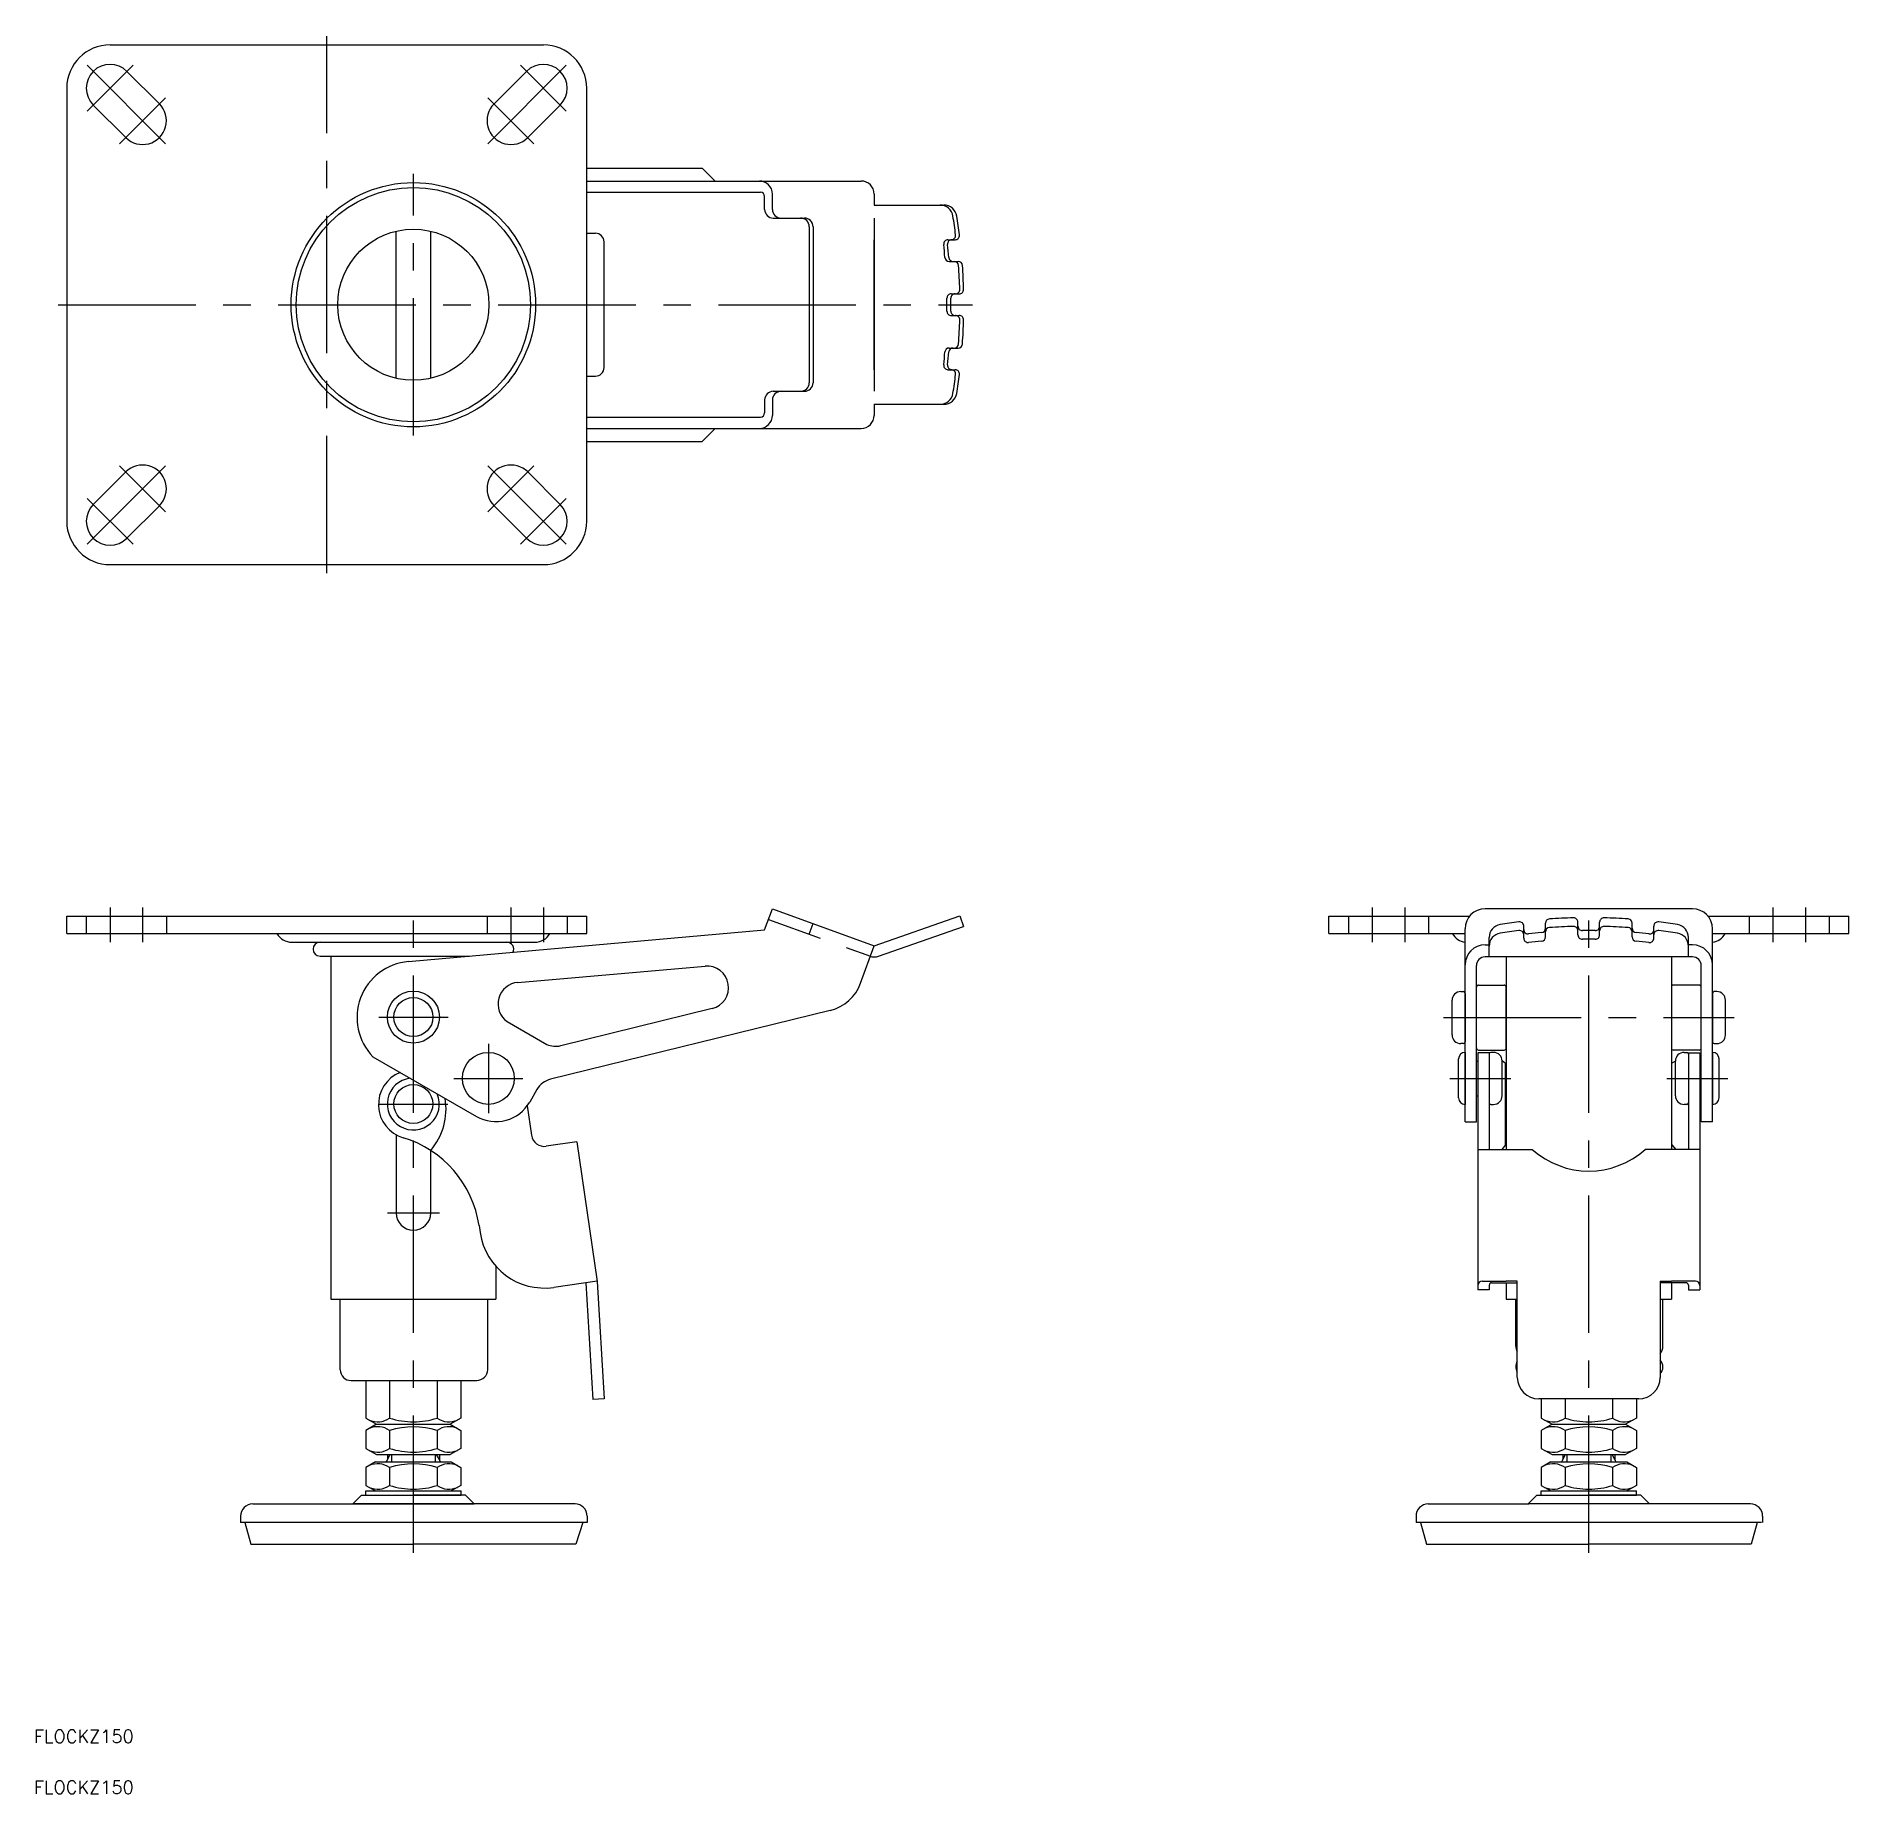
# Model space of a CAD drawing. Extents: x -87 to 331, y -58 to 348.
import ezdxf

# ---------------------------------------------------------------- set-up
doc = ezdxf.new("R2010")
doc.units = 0
doc.linetypes.add('CENTER', pattern=[50.8, 31.75, -6.35, 6.35, -6.35])
doc.linetypes.add('DASHED', pattern=[19.05, 12.7, -6.35])
doc.layers.get('0').update_dxf_attribs({"linetype": 'CONTINUOUS'})
doc.layers.add('CENTER', color=1, linetype='CONTINUOUS')
doc.styles.get("Standard").update_dxf_attribs({"font": 'txt.shx', "height": 3, "bigfont": 'bigfont.shx'})

msp = doc.modelspace()

# ---------------------------------------------------------------- linework, layer by layer
at = {"color": 7, "linetype": 'CONTINUOUS'}
for p, q in [((-70, 346.19), (30, 346.19)), ((-66.11, 340.08), (-58.61, 332.58)), ((26.11, 340.08), (18.61, 332.58)), ((-80, 336.19), (-80, 236.19)), ((40, 236.19), (40, 336.19)), ((-73.89, 332.3), (-66.39, 324.8)), ((33.89, 332.3), (26.39, 324.8)), ((40, 317.75), (66.65, 317.75)), ((40, 314.75), (103.36, 314.75)), ((40, 314.75), (94.17, 314.75)), ((66.65, 317.75), (69.65, 314.75)), ((40, 312.15), (80.08, 312.15)), ((81.08, 308.2), (81.08, 311.15)), ((82.86, 308.2), (82.86, 311.75)), ((106.36, 311.75), (106.36, 309.2)), ((83.08, 306.2), (90.26, 306.2)), ((106.36, 309.2), (122.46, 309.2)), ((106.36, 306.2), (106.36, 266.2)), ((-4, 269.21), (-4, 303.18)), ((4, 269.21), (4, 303.18)), ((40, 302.7), (42.02, 302.7)), ((91.37, 304.2), (91.37, 268.2)), ((92.26, 304.2), (92.26, 268.2)), ((44.02, 271.7), (44.02, 300.7)), ((44.02, 274.65), (44.02, 297.75)), ((106.36, 271.2), (106.36, 301.2)), ((123.39, 301.2), (125.05, 301.2)), ((123.68, 296.2), (125.73, 296.2)), ((124.15, 288.7), (126, 288.7)), ((124.15, 283.7), (126, 283.7)), ((123.68, 276.2), (125.73, 276.2)), ((40, 269.7), (42.02, 269.7)), ((123.39, 271.2), (125.05, 271.2)), ((81.08, 264.2), (81.08, 261.25)), ((82.86, 264.2), (82.86, 260.65)), ((83.08, 266.2), (90.26, 266.2)), ((40, 260.25), (80.08, 260.25)), ((106.36, 263.2), (106.36, 260.65)), ((106.36, 263.2), (122.46, 263.2)), ((40, 257.65), (103.36, 257.65)), ((40, 257.65), (80.28, 257.65)), ((66.65, 254.65), (69.65, 257.65)), ((40, 254.65), (66.65, 254.65)), ((-73.89, 240.08), (-66.39, 247.58)), ((33.89, 240.08), (26.39, 247.58)), ((-66.11, 232.3), (-58.61, 239.8)), ((26.11, 232.3), (18.61, 239.8)), ((-70, 226.19), (30, 226.19)), ((81.08, 141.83), (82.86, 146.72)), ((82.86, 146.72), (106.36, 138.2)), ((295.25, 146.72), (247.35, 146.72)), ((-80, 145), (40, 145)), ((-80, 141), (-80, 145)), ((40, 141), (40, 145)), ((106.36, 138.2), (126.11, 145.06)), ((107.39, 135.8), (127, 142.61)), ((126.11, 145.06), (127, 142.61)), ((211.3, 145), (243.76, 145)), ((211.3, 141), (211.3, 145)), ((256.3, 140.7), (256.3, 142.7)), ((261.3, 141.39), (261.3, 143.38)), ((268.8, 141.65), (268.8, 143.64)), ((273.8, 141.65), (273.8, 143.64)), ((281.3, 141.39), (281.3, 143.38)), ((286.3, 140.7), (286.3, 142.7)), ((298.84, 145), (331.3, 145)), ((331.3, 141), (331.3, 145)), ((-80, 141), (40, 141)), ((-28.04, 139), (28.04, 139)), ((-21.55, 139), (-19.05, 139)), ((-1.15, 134.55), (81.08, 141.83)), ((0, 139), (21.55, 139)), ((103.22, 129.55), (106.36, 138.2)), ((211.3, 141), (242.75, 141)), ((242.75, 97.57), (242.75, 142.12)), ((247.35, 138.4), (248.31, 138.4)), ((248.3, 135.62), (248.3, 140.11)), ((256.3, 139.93), (256.3, 140.7)), ((261.3, 140.23), (261.3, 141.39)), ((268.8, 140.69), (268.8, 141.65)), ((273.8, 140.69), (273.8, 141.65)), ((281.3, 140.23), (281.3, 141.39)), ((286.3, 139.93), (286.3, 140.7)), ((295.25, 138.4), (294.28, 138.4)), ((294.3, 135.62), (294.3, 140.11)), ((299.85, 97.57), (299.85, 142.12)), ((299.85, 141), (331.3, 141)), ((-21.55, 135.8), (0, 135.8)), ((-19.05, 135.8), (-19.05, 56.6)), ((0, 135.8), (12.97, 135.8)), ((295.25, 135.62), (247.35, 135.62)), ((252.25, 135.62), (252.25, 91.17)), ((290.35, 135.62), (290.35, 91.17)), ((24.11, 129.73), (67.32, 133.51)), ((245.35, 97.57), (245.35, 133.62)), ((297.25, 97.57), (297.25, 133.62)), ((239.75, 117.6), (239.75, 125.6)), ((241.75, 127.6), (242.35, 127.6)), ((242.75, 127.2), (242.75, 116)), ((245.35, 114.6), (245.35, 128.6)), ((245.85, 129.1), (251.75, 129.1)), ((252.25, 114.6), (252.25, 128.6)), ((296.75, 129.1), (290.85, 129.1)), ((299.85, 127.2), (299.85, 116)), ((300.85, 127.6), (300.25, 127.6)), ((302.85, 117.6), (302.85, 125.6)), ((96.21, 123.25), (31.67, 107.37)), ((68.95, 123.68), (34, 115.12)), ((21.66, 120.67), (30.82, 115.39)), ((242.35, 115.6), (241.75, 115.6)), ((242.75, 113.57), (242.75, 101.57)), ((245.7, 113.49), (245.7, 58.72)), ((248.3, 113.49), (245.7, 113.49)), ((245.85, 114.1), (251.75, 114.1)), ((248.3, 113.49), (248.3, 91.17)), ((248.3, 113.17), (248.3, 101.97)), ((249.3, 113.57), (248.7, 113.57)), ((296.75, 114.1), (290.85, 114.1)), ((293.3, 113.57), (293.9, 113.57)), ((294.3, 113.49), (294.3, 91.17)), ((294.3, 113.49), (296.9, 113.49)), ((294.3, 113.17), (294.3, 101.97)), ((296.9, 113.49), (296.9, 58.72)), ((299.85, 113.57), (299.85, 101.57)), ((300.25, 115.6), (300.85, 115.6)), ((-9.33, 112.55), (14.56, 98.79)), ((241.25, 103.07), (241.25, 112.07)), ((245.35, 111.57), (245.7, 111.57)), ((251.29, 111.72), (252.1, 111.07)), ((251.3, 103.57), (251.3, 111.57)), ((252.1, 92.24), (252.1, 111.07)), ((291.3, 111.58), (290.5, 111.07)), ((290.5, 92.24), (290.5, 111.07)), ((291.3, 103.57), (291.3, 111.57)), ((297.25, 111.57), (296.9, 111.57)), ((301.35, 103.07), (301.35, 112.07)), ((28.53, 105.01), (26.85, 102.1)), ((26.27, 101.21), (27.26, 94.43)), ((245.35, 103.57), (245.7, 103.57)), ((248.7, 101.57), (249.3, 101.57)), ((293.9, 101.57), (293.3, 101.57)), ((297.25, 103.57), (296.9, 103.57)), ((242.75, 97.57), (245.35, 97.57)), ((299.85, 97.57), (297.25, 97.57)), ((-4, 94.57), (-4, 76.5)), ((37.69, 92.93), (30.67, 91.9)), ((37.69, 92.93), (42.43, 60.66)), ((252.1, 92.24), (251.2, 91.17)), ((290.5, 92.24), (291.39, 91.17)), ((4, 76.5), (4, 90.93)), ((245.7, 91.17), (258.21, 91.17)), ((296.85, 91.17), (284.34, 91.17)), ((15.17, 73.57), (15.4, 71.97)), ((19.05, 64.16), (19.05, 56.6)), ((42.42, 60.77), (32.42, 59.31)), ((39.84, 60.39), (41.42, 33.44)), ((42.43, 60.66), (44.02, 33.59)), ((248.3, 58.72), (245.7, 58.72)), ((246.7, 60.77), (252.25, 60.77)), ((248.3, 60.77), (252.25, 60.77)), ((248.3, 59.79), (248.3, 58.72)), ((248.86, 60.39), (254.8, 60.39)), ((254.8, 60.77), (252.25, 60.77)), ((252.25, 60.39), (252.25, 56.6)), ((254.8, 38.59), (254.8, 60.77)), ((287.8, 60.77), (287.8, 38.54)), ((287.8, 60.77), (290.35, 60.77)), ((293.74, 60.39), (287.8, 60.39)), ((295.9, 60.77), (290.35, 60.77)), ((294.3, 60.77), (290.35, 60.77)), ((290.35, 60.39), (290.35, 56.6)), ((294.3, 59.79), (294.3, 58.72)), ((294.3, 58.72), (296.9, 58.72)), ((-19.05, 56.6), (19.05, 56.6)), ((-16.88, 40.3), (-16.88, 56.6)), ((17.2, 40.3), (17.2, 56.6)), ((252.25, 56.6), (254.8, 56.6)), ((254.42, 45.76), (254.42, 56.6)), ((287.8, 56.6), (290.35, 56.6)), ((288.42, 45.7), (288.42, 56.6)), ((-14.38, 37.8), (14.62, 37.8)), ((-10.97, 37.7), (-10.97, 29.13)), ((-5.48, 37.7), (-5.48, 29.13)), ((5.48, 37.7), (5.48, 29.13)), ((10.97, 37.7), (10.97, 29.13)), ((44.02, 33.59), (41.42, 33.44)), ((44.02, 33.59), (41.42, 33.44)), ((282.85, 33.54), (259.75, 33.54)), ((260.33, 33.59), (260.33, 29.13)), ((265.81, 33.59), (265.81, 29.13)), ((276.78, 33.59), (276.78, 29.13)), ((282.27, 33.59), (282.27, 29.13)), ((-10.97, 29.13), (-8.49, 27.7)), ((-8.49, 27.7), (-10.97, 26.27)), ((-10.97, 26.27), (-10.97, 22.13)), ((-8.49, 27.7), (8.49, 27.7)), ((-8.49, 27.7), (8.49, 27.7)), ((-5.48, 26.27), (-5.48, 22.13)), ((5.48, 26.27), (5.48, 22.13)), ((10.97, 29.13), (8.49, 27.7)), ((8.49, 27.7), (10.97, 26.27)), ((10.97, 26.27), (10.97, 22.13)), ((260.33, 29.13), (262.81, 27.7)), ((262.81, 27.7), (260.33, 26.27)), ((260.33, 26.27), (260.33, 22.13)), ((262.81, 27.7), (279.79, 27.7)), ((262.81, 27.7), (279.79, 27.7)), ((265.81, 26.27), (265.81, 22.13)), ((276.78, 26.27), (276.78, 22.13)), ((282.27, 29.13), (279.79, 27.7)), ((279.79, 27.7), (282.27, 26.27)), ((282.27, 26.27), (282.27, 22.13)), ((-10.97, 22.13), (-8.49, 20.7)), ((10.97, 22.13), (8.49, 20.7)), ((260.33, 22.13), (262.81, 20.7)), ((282.27, 22.13), (279.79, 20.7)), ((-8.75, 19), (-10.97, 17.72)), ((-10.97, 17.72), (-10.97, 13.58)), ((-8.75, 19), (8.75, 19)), ((-8.49, 20.7), (8.49, 20.7)), ((-6, 20.7), (-6, 19.6)), ((-5.48, 17.72), (-5.48, 13.58)), ((5.48, 17.72), (5.48, 13.58)), ((6, 20.7), (6, 19.6)), ((8.75, 19), (10.97, 17.72)), ((10.97, 17.72), (10.97, 13.58)), ((262.55, 19), (260.33, 17.72)), ((260.33, 17.72), (260.33, 13.58)), ((262.55, 19), (280.05, 19)), ((262.81, 20.7), (279.79, 20.7)), ((265.3, 20.7), (265.3, 19.6)), ((265.81, 17.72), (265.81, 13.58)), ((276.78, 17.72), (276.78, 13.58)), ((277.3, 20.7), (277.3, 19.6)), ((280.05, 19), (282.27, 17.72)), ((282.27, 17.72), (282.27, 13.58)), ((-10.97, 13.58), (-8.75, 12.3)), ((10.97, 13.58), (8.75, 12.3)), ((260.33, 13.58), (262.55, 12.3)), ((282.27, 13.58), (280.05, 12.3)), ((-37.08, 9.3), (-13.88, 9.3)), ((-12, 11.3), (-14, 9.3)), ((-14, 9.3), (14, 9.3)), ((37.32, 9.3), (-13.88, 9.3)), ((-12, 11.3), (0, 11.3)), ((-11, 12.3), (0, 12.3)), ((-11, 11.3), (-11, 12.3)), ((-11, 11.3), (0, 11.3)), ((-5, 12.3), (11, 12.3)), ((-5, 11.3), (11, 11.3)), ((12, 11.3), (0, 11.3)), ((11, 11.3), (11, 12.3)), ((12, 11.3), (14, 9.3)), ((234.22, 9.3), (257.42, 9.3)), ((259.3, 11.3), (257.3, 9.3)), ((308.62, 9.3), (257.42, 9.3)), ((259.3, 11.3), (271.3, 11.3)), ((260.3, 12.3), (271.3, 12.3)), ((260.3, 11.3), (260.3, 12.3)), ((260.3, 11.3), (271.3, 11.3)), ((266.3, 12.3), (282.3, 12.3)), ((266.3, 11.3), (282.3, 11.3)), ((283.3, 11.3), (271.3, 11.3)), ((282.3, 11.3), (282.3, 12.3)), ((283.3, 11.3), (285.3, 9.3)), ((-39.88, 6.5), (-39.88, 5)), ((40.12, 5), (-39.88, 5)), ((-38.88, 5), (-37.5, 0)), ((39.12, 5), (37.5, 0)), ((40.12, 6.5), (40.12, 5)), ((231.42, 6.5), (231.42, 5)), ((311.14, 5), (231.42, 5)), ((232.46, 5), (233.8, 0)), ((310.14, 5), (308.8, 0)), ((311.42, 6.5), (311.42, 5)), ((-37.5, 0), (0.12, 0)), ((37.5, 0), (0.12, 0)), ((233.8, 0), (271.42, 0)), ((308.8, 0), (271.42, 0))]:
    msp.add_line(p, q, dxfattribs=at)
at = {"color": 3, "linetype": 'DASHED'}
for p, q in [((-75.5, 145), (-75.5, 141)), ((-57, 145), (-57, 141)), ((17, 145), (17, 141)), ((35.5, 145), (35.5, 141)), ((81.97, 144.28), (105.47, 135.75)), ((91.37, 140.87), (92.26, 143.31)), ((215.8, 145), (215.8, 141)), ((234.3, 145), (234.3, 141)), ((308.3, 145), (308.3, 141)), ((326.8, 145), (326.8, 141))]:
    msp.add_line(p, q, dxfattribs=at)
at = {"color": 3, "linetype": 'CONTINUOUS'}
for p, q in [((-6, 19.6), (-5.36, 20.7)), ((-5.05, 20.7), (-5.05, 19)), ((5.05, 20.7), (5.05, 19)), ((6, 19.6), (5.36, 20.7)), ((265.3, 19.6), (265.93, 20.7)), ((266.24, 20.7), (266.24, 19)), ((276.35, 20.7), (276.35, 19)), ((277.3, 19.6), (276.66, 20.7))]:
    msp.add_line(p, q, dxfattribs=at)
at = {"color": 7, "linetype": 'CONTINUOUS'}
for centre, radius in [((0, 286.2), 28.21), ((0, 286.2), 27.05), ((0, 286.2), 17.45), ((0, 121.72), 6), ((0, 121.72), 6), ((0, 121.72), 4.5), ((17.3, 107.57), 6), ((-0.01, 101.66), 4.5)]:
    msp.add_circle(centre, radius, dxfattribs=at)
for centre, radius, start, end in [((-70, 336.19), 10, 90.0001, 180), ((30, 336.19), 10, 0, 90), ((-70, 336.19), 5.5, 45, 224.9999), ((30, 336.19), 5.5, 315.0001, 135), ((-62.5, 328.69), 5.5, 224.9999, 45), ((22.5, 328.69), 5.5, 135, 315.0001), ((79.86, 311.75), 3, 0, 90), ((103.36, 311.75), 3, 0, 90), ((80.08, 311.15), 1, 0, 90), ((83.08, 308.2), 2, 180, 270), ((84.86, 308.2), 2, 180, 270), ((89.37, 304.2), 2, 0, 90), ((90.26, 304.2), 2, 0, 90), ((121.57, 306.2), 3, 9.0607, 90), ((122.46, 306.2), 3, 9.0607, 90), ((-3.84, 286.2), 130, 7.1248, 9.0607), ((-2.95, 286.2), 130, 7.1248, 9.0607), ((42.02, 300.7), 2, 0, 90), ((124.16, 302.2), 1, 270, 7.1248), ((125.05, 302.2), 1, 270, 7.1248), ((123.39, 300.2), 1, 90, 186.2793), ((-3.84, 286.2), 127, 4.9299, 6.2793), ((123.68, 297.2), 1, 184.9299, 270), ((124.28, 300.2), 1, 90, 186.2793), ((-2.95, 286.2), 127, 4.9299, 6.2793), ((124.57, 297.2), 1, 184.9299, 270), ((124.84, 295.2), 1, 4.0006, 90), ((125.73, 295.2), 1, 4.0006, 90), ((-3.84, 286.2), 130, 1.5547, 4.0006), ((-4.46, 286.17), 131.51, 1.5224, 3.9671), ((124.15, 287.7), 1, 90, 180.6715), ((125.04, 287.7), 1, 90, 180.6715), ((125.11, 289.7), 1, 270, 1.5547), ((126, 289.7), 1, 270, 1.5547), ((-3.84, 286.2), 127, 359.3285, 0.6715), ((124.15, 284.7), 1, 179.3285, 270), ((-2.95, 286.2), 127, 359.3285, 0.6715), ((125.04, 284.7), 1, 179.3285, 270), ((125.11, 282.7), 1, 358.4453, 90), ((-3.84, 286.2), 130, 355.9994, 358.4453), ((126, 282.7), 1, 358.4453, 90), ((-2.95, 286.2), 130, 355.9994, 358.4453), ((123.68, 275.2), 1, 90, 175.0701), ((124.57, 275.2), 1, 90, 175.0701), ((124.84, 277.2), 1, 270, 355.9994), ((125.73, 277.2), 1, 270, 355.9994), ((-3.84, 286.2), 127, 353.7207, 355.0701), ((123.39, 272.2), 1, 173.7207, 270), ((124.28, 272.2), 1, 173.7207, 270), ((-2.95, 286.2), 127, 353.7207, 355.0701), ((42.02, 271.7), 2, 270, 0), ((89.37, 268.2), 2, 270, 0), ((90.26, 268.2), 2, 270, 0), ((124.16, 270.2), 1, 352.8752, 90), ((-3.84, 286.2), 130, 350.9393, 352.8752), ((125.05, 270.2), 1, 352.8752, 90), ((-2.95, 286.2), 130, 350.9393, 352.8752), ((83.08, 264.2), 2, 90, 180), ((84.86, 264.2), 2, 90, 180), ((121.57, 266.2), 3, 270, 350.9393), ((122.46, 266.2), 3, 270, 350.9393), ((79.86, 260.65), 3, 270, 0), ((80.08, 261.25), 1, 270, 0), ((103.36, 260.65), 3, 270, 0), ((-62.5, 243.69), 5.5, 315, 135.0001), ((22.5, 243.69), 5.5, 44.9999, 225), ((-70, 236.19), 5.5, 135.0001, 315), ((30, 236.19), 5.5, 225, 44.9999), ((-70, 236.19), 10, 180, 270), ((30, 236.19), 10, 270, 0), ((247.35, 142.12), 4.6, 90, 180), ((295.25, 142.12), 4.6, 0, 90), ((251.3, 140.11), 3, 99.0607, 180), ((271.3, 14.69), 130, 97.1248, 99.0607), ((255.3, 142.7), 1, 0, 97.1248), ((262.3, 143.38), 1, 94.0006, 180), ((262.3, 141.39), 1, 94.0006, 180), ((271.3, 14.69), 130, 91.5547, 94.0006), ((271.3, 12.7), 130, 91.5547, 94.0006), ((267.8, 143.64), 1, 0, 91.5547), ((267.8, 141.65), 1, 0, 91.5547), ((269.8, 142.68), 1, 180, 270.6715), ((272.8, 142.68), 1, 269.3285, 0), ((274.8, 143.64), 1, 88.4453, 180), ((274.8, 141.65), 1, 88.4453, 180), ((271.3, 14.69), 130, 85.9994, 88.4453), ((271.3, 12.7), 130, 85.9994, 88.4453), ((280.3, 143.38), 1, 360, 85.9994), ((280.3, 141.39), 1, 360, 85.9994), ((287.3, 142.7), 1, 82.8752, 180), ((271.3, 14.69), 130, 80.9393, 82.8752), ((291.3, 140.11), 3, 0, 80.9393), ((-28.04, 143), 4, 210, 270), ((-21.55, 137.4), 1.6, 90, 270), ((21.55, 137.4), 1.6, 332.4154, 90), ((28.04, 143), 4, 270, 330), ((243.26, 143), 4, 210, 262.6155), ((247.35, 133.8), 4.6, 90, 180), ((251.3, 138.12), 3, 99.0607, 180), ((271.3, 12.7), 130, 97.1248, 99.0607), ((255.3, 140.7), 1, 0, 97.1248), ((257.3, 141.92), 1, 180, 276.2793), ((257.3, 139.93), 1, 180, 276.2793), ((271.3, 14.69), 127, 94.9299, 96.2793), ((271.3, 12.7), 127, 94.9299, 96.2793), ((260.3, 142.22), 1, 274.9299, 0), ((260.3, 140.23), 1, 274.9299, 0), ((269.8, 140.69), 1, 180, 270.6715), ((271.3, 14.69), 127, 89.3285, 90.6715), ((271.3, 12.7), 127, 89.3285, 90.6715), ((272.8, 140.69), 1, 269.3285, 0), ((282.3, 142.22), 1, 180, 265.0701), ((282.3, 140.23), 1, 180, 265.0701), ((271.3, 14.69), 127, 83.7207, 85.0701), ((271.3, 12.7), 127, 83.7207, 85.0701), ((285.3, 141.92), 1, 263.7207, 360), ((285.3, 139.93), 1, 263.7207, 360), ((287.3, 140.7), 1, 82.8752, 180), ((271.3, 12.7), 130, 80.9393, 82.8752), ((291.3, 138.12), 3, 0, 80.9393), ((295.25, 133.8), 4.6, 0, 90), ((299.33, 143), 4, 277.3844, 330), ((0, 121.6), 13, 95.0622, 224.1198), ((106.36, 138.62), 3, 250.0622, 290.0622), ((247.35, 133.62), 2, 90, 180), ((295.25, 133.62), 2, 0, 90), ((24.54, 124.75), 5, 95, 234.7642), ((67.76, 128.53), 5, 283.7542, 95), ((93.82, 132.96), 10, 283.8164, 340.0622), ((241.75, 125.6), 2, 90, 180), ((242.35, 127.2), 0.4, 0, 90), ((245.85, 128.6), 0.5, 90, 180), ((251.75, 128.6), 0.5, 0, 90), ((290.85, 128.6), 0.5, 90, 180), ((296.75, 128.6), 0.5, 0, 90), ((300.25, 127.2), 0.4, 90, 180), ((300.85, 125.6), 2, 0, 90), ((241.75, 117.6), 2, 180, 270), ((300.85, 117.6), 2, 270, 0), ((32.81, 119.98), 5, 246.5194, 283.7542), ((242.75, 112.07), 1.5, 90, 180), ((242.35, 116), 0.4, 270, 0), ((245.85, 114.6), 0.5, 180, 270), ((248.7, 113.17), 0.4, 90, 180), ((249.3, 111.57), 2, 0, 90), ((251.75, 114.6), 0.5, 270, 0), ((290.85, 114.6), 0.5, 180, 270), ((293.3, 111.57), 2, 90, 180), ((293.9, 113.17), 0.4, 0, 90), ((296.75, 114.6), 0.5, 270, 0), ((300.25, 116), 0.4, 180, 270), ((299.85, 112.07), 1.5, 0, 90), ((-0.06, 101.53), 8, 112.1392, 253.2509), ((-0.01, 101.66), 6, 97.1546, 22.9697), ((32.86, 102.52), 5, 103.8164, 150.0622), ((-7.24, 100.51), 14.77, 319.5659, 9.5186), ((19.05, 106.59), 9, 240.0622, 330.0622), ((242.75, 103.07), 1.5, 180, 270), ((248.7, 101.97), 0.4, 180, 270), ((249.3, 103.57), 2, 270, 0), ((293.3, 103.57), 2, 180, 270), ((293.9, 101.97), 0.4, 270, 0), ((299.85, 103.07), 1.5, 270, 0), ((-9.57, 69.93), 25, 8.3536, 73.2509), ((30.23, 94.86), 3, 188.3536, 278.3536), ((271.3, 105.67), 19.5, 228.0381, 311.9619), ((0, 76.5), 4, 180, 0), ((30.24, 74.15), 15, 188.3536, 278.3536), ((246.7, 59.77), 1, 90, 180), ((248.93, 59.77), 0.63, 96.264, 178.4434), ((293.67, 59.77), 0.63, 1.5566, 96.264), ((295.9, 59.77), 1, 0, 90), ((256.92, 45.76), 2.5, 180, 212.0872), ((256.67, 41.01), 2.25, 146.1263, 213.8737), ((285.92, 45.7), 2.5, 318.8302, 0), ((286.17, 40.95), 2.25, 316.493, 43.507), ((-14.38, 40.3), 2.5, 180, 270), ((14.56, 40.44), 2.64, 271.2744, 356.9221), ((259.8, 38.54), 5, 180, 270), ((282.8, 38.54), 5, 270, 0), ((-8.23, 32.98), 4.72, 245.4873, 305.4873), ((-8.23, 22.42), 4.72, 54.5127, 114.5127), ((0, 46.43), 18.15, 252.412, 270), ((0, 8.97), 18.15, 72.412, 107.588), ((0, 46.43), 18.15, 270, 287.588), ((8.23, 32.98), 4.72, 234.5127, 294.5127), ((8.23, 22.42), 4.72, 65.4873, 125.4873), ((263.07, 32.98), 4.72, 245.4873, 305.4873), ((263.07, 22.42), 4.72, 54.5127, 114.5127), ((271.3, 46.43), 18.15, 252.412, 270), ((271.3, 8.97), 18.15, 72.412, 107.588), ((271.3, 46.43), 18.15, 270, 287.588), ((279.52, 32.98), 4.72, 234.5127, 294.5127), ((279.52, 22.42), 4.72, 65.4873, 125.4873), ((-8.23, 25.98), 4.72, 245.4873, 305.4873), ((0, 39.43), 18.15, 252.412, 270), ((0, 39.43), 18.15, 270, 287.588), ((8.23, 25.98), 4.72, 234.5127, 294.5127), ((263.07, 25.98), 4.72, 245.4873, 305.4873), ((271.3, 39.43), 18.15, 252.412, 270), ((271.3, 39.43), 18.15, 270, 287.588), ((279.52, 25.98), 4.72, 234.5127, 294.5127), ((-8.23, 13.87), 4.72, 54.5127, 114.5127), ((-6.6, 19.6), 0.6, 270, 0), ((0, 0.42), 18.15, 72.412, 107.588), ((8.23, 13.87), 4.72, 65.4873, 125.4873), ((6.6, 19.6), 0.6, 180, 270), ((263.07, 13.87), 4.72, 54.5127, 114.5127), ((264.7, 19.6), 0.6, 270, 0), ((271.3, 0.42), 18.15, 72.412, 107.588), ((279.52, 13.87), 4.72, 65.4873, 125.4873), ((277.9, 19.6), 0.6, 180, 270), ((-8.23, 17.43), 4.72, 245.4873, 305.4873), ((0, 30.88), 18.15, 252.412, 270), ((0, 30.88), 18.15, 270, 287.588), ((8.23, 17.43), 4.72, 234.5127, 294.5127), ((263.07, 17.43), 4.72, 245.4873, 305.4873), ((271.3, 30.88), 18.15, 252.412, 270), ((271.3, 30.88), 18.15, 270, 287.588), ((279.52, 17.43), 4.72, 234.5127, 294.5127), ((-37.08, 6.5), 2.8, 90, 180), ((37.32, 6.5), 2.8, 0, 90), ((234.22, 6.5), 2.8, 90, 180), ((308.62, 6.5), 2.8, 0, 90)]:
    msp.add_arc(centre, radius, start, end, dxfattribs=at)
at = {"layer": 'CENTER', "color": 1, "linetype": 'CENTER'}
for p, q in [((-20, 224.19), (-20, 348.19)), ((-75.3, 341.49), (-57.2, 323.38)), ((-75.3, 330.88), (-64.7, 341.49)), ((35.3, 341.49), (17.2, 323.38)), ((35.3, 330.88), (24.7, 341.49)), ((-67.8, 323.38), (-57.2, 333.99)), ((27.8, 323.38), (17.2, 333.99)), ((0, 255.99), (0, 316.41)), ((-82, 286.19), (129.05, 286.17)), ((-57.2, 248.99), (-75.3, 230.88)), ((-57.2, 238.38), (-67.8, 248.99)), ((17.2, 248.99), (35.3, 230.88)), ((17.2, 238.38), (27.8, 248.99)), ((-64.7, 230.88), (-75.3, 241.49)), ((24.7, 230.88), (35.3, 241.49)), ((-70, 147), (-70, 139)), ((-62.5, 147), (-62.5, 139)), ((0, -2), (0, 147)), ((22.5, 147), (22.5, 139)), ((30, 147), (30, 139)), ((221.3, 147), (221.3, 139)), ((228.8, 147), (228.8, 139)), ((271.3, -2), (271.3, 148.72)), ((313.8, 147), (313.8, 139)), ((321.3, 147), (321.3, 139)), ((-8, 121.72), (8, 121.72)), ((237.75, 121.6), (304.85, 121.6)), ((17.3, 115.57), (17.3, 99.57)), ((9.3, 107.57), (25.3, 107.57)), ((239.25, 107.57), (253.3, 107.57)), ((289.3, 107.57), (303.35, 107.57)), ((7.99, 101.53), (-8.01, 101.53)), ((-6, 76.5), (6, 76.5))]:
    msp.add_line(p, q, dxfattribs=at)

# ---------------------------------------------------------------- texts
at = {"color": 7, "linetype": 'CONTINUOUS'}
for p in [(-87.56, -45.87), (-87.56, -57.61)]:
    msp.add_text('FLOCKZ150', height=3, dxfattribs=at).set_placement(p)

doc.saveas('drawing.dxf')
